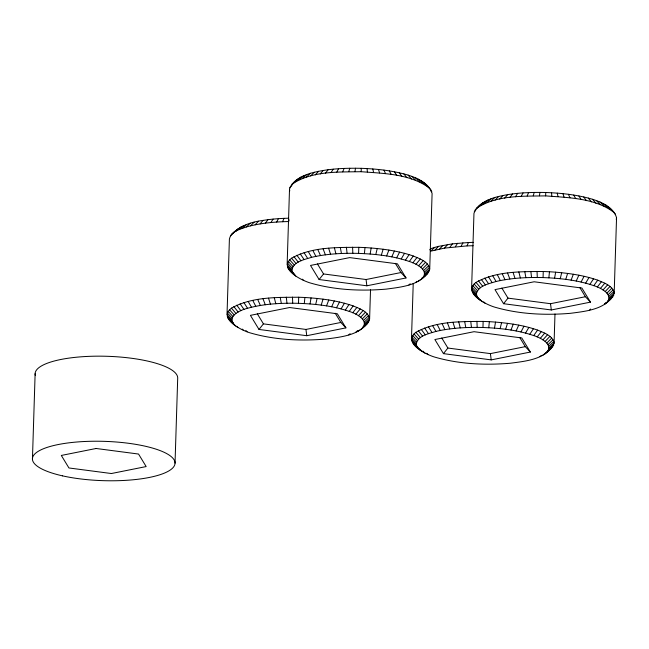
<?xml version="1.0" encoding="UTF-8"?>
<svg xmlns="http://www.w3.org/2000/svg" width="649" height="649" viewBox="0 0 649 649"><rect width="100%" height="100%" fill="white"/><g stroke="black" fill="none" stroke-linecap="round" stroke-linejoin="round"><path stroke-width="0.97" d="M362.191 328.305C369.622 320.103 355.741 313.362 349.227 311.398C332.945 305.817 315.633 303.983 298.508 303.318L298.686 297.234C276.141 297.364 251.707 296.853 231.45 308.129C217.569 318.837 242.174 330.771 250.993 333.124C275.249 340.019 300.876 341.155 325.903 339.054C341.366 336.985 362.442 335.192 369.606 319.065L370.522 289.819M422.296 278.389C429.727 270.187 415.855 263.445 409.341 261.482C393.051 255.901 375.739 254.067 358.621 253.394L358.792 247.318C336.255 247.447 311.812 246.928 291.555 258.205C277.675 268.921 302.28 280.855 311.106 283.207C335.355 290.103 360.99 291.239 386.017 289.138C401.471 287.069 422.548 285.276 429.719 269.14L432.096 193.524C429.143 183.31 417.542 178.086 408.124 175.116C392.937 170.614 377.069 168.902 361.29 168.326C344.213 167.961 326.869 168.716 310.327 173.315C302.239 175.928 292.147 180.479 289.511 189.184L287.134 264.8L291.904 269.676L292.131 271.282L294.078 274.478M546.645 352.48C554.076 344.286 540.203 337.537 533.689 335.582C517.399 329.992 500.087 328.167 482.97 327.494L483.14 321.409C460.603 321.547 436.169 321.028 415.904 332.304C402.023 343.013 426.628 354.954 435.455 357.307C459.703 364.194 485.338 365.33 510.365 363.229C525.82 361.168 546.904 359.368 554.068 343.24L554.984 314.002M606.75 302.564C614.189 294.362 600.309 287.621 593.794 285.657C577.513 280.076 560.201 278.251 543.075 277.577L543.254 271.493C520.709 271.631 496.274 271.112 476.017 282.388C462.137 293.097 486.742 305.038 495.56 307.383C519.817 314.278 545.444 315.414 570.471 313.313C585.933 311.244 607.01 309.451 614.173 293.324L616.55 217.707C613.605 207.485 601.996 202.269 592.578 199.292C577.399 194.789 561.531 193.086 545.752 192.502C528.667 192.136 511.323 192.891 494.781 197.491C486.701 200.103 476.601 204.654 473.965 213.359L471.588 288.975L476.366 293.851L477.315 297.064L478.54 298.662M32.45 458.835L35.127 373.767M175.035 463.175L177.704 378.107A71.325 19.657 1.8 0 0 103.67 356.204A71.325 19.657 1.8 0 0 35.362 375.487M413.226 283.443L411.482 338.892L416.252 343.767L416.48 345.373L418.427 348.578M292.034 184.17C311.999 170.728 338.064 172.155 361.168 171.701L361.29 168.326M476.488 208.345C496.461 194.903 522.526 196.331 545.631 195.876L545.752 192.502M304.292 303.562L304.9 297.493C321.206 298.508 337.65 300.552 353.161 305.914C359.368 308.616 368.429 311.333 369.606 319.065L364.535 323.64M364.405 253.645L365.006 247.577C381.32 248.591 397.764 250.636 413.275 255.998C419.473 258.7 428.535 261.417 429.719 269.14L424.649 273.724M488.754 327.737L489.354 321.669C505.668 322.691 522.112 324.727 537.623 330.098C543.821 332.791 552.883 335.509 554.068 343.24L548.997 347.815M548.859 277.821L549.46 271.753C565.774 272.775 582.218 274.811 597.729 280.173C603.935 282.875 612.989 285.592 614.173 293.324L609.103 297.899M354.954 171.579L355.506 168.221M539.416 195.763L539.968 192.396M310.027 303.943L311.058 297.907M370.141 254.027L371.163 247.991M494.489 328.118L495.52 322.082M554.595 278.202L555.625 272.166M233.973 324.403C226.834 315.917 240.909 309.8 247.545 308.299C264.086 303.7 281.431 302.945 298.508 303.318M291.904 269.676C293.932 261.271 304.568 259.624 311.585 257.329C326.974 253.743 342.875 253.013 358.621 253.394M416.252 343.767C418.281 335.363 428.916 333.716 435.933 331.42C451.323 327.834 467.223 327.112 482.97 327.494M476.366 293.851C478.386 285.446 489.022 283.8 496.047 281.504C511.428 277.918 527.337 277.196 543.075 277.577M616.25 219.411L616.55 217.707M315.674 304.462L317.126 298.467M375.787 254.546L377.231 248.543M500.136 328.637L501.58 322.642M560.241 278.721L561.693 272.726M289.162 219.857L288.675 221.536C274.43 221.893 260.071 223.069 246.32 226.972C240.049 229.275 230.857 231.466 229.397 239.1L227.02 314.716L231.798 319.592M348.781 171.62L349.762 168.253M533.243 195.795L534.216 192.428M321.19 305.111L323.048 299.157M381.296 255.195L383.153 249.24M505.644 329.286L507.502 323.34M565.758 279.37L567.615 273.424M326.528 305.882L328.775 299.992M386.634 255.966L388.889 250.076M510.982 330.057L513.237 324.167M571.096 280.141L573.343 274.251M282.599 221.723L283.994 218.348L288.708 218.202M342.704 171.807L344.1 168.432M468.448 242.523L452.41 243.862L438.61 246.352L434.676 247.407L430.774 251.147L444.557 248.105L467.053 245.898L468.448 242.523L473.17 242.377M527.166 195.982L528.562 192.607M331.647 306.774L334.284 300.949M391.761 256.858L394.389 251.033M516.109 330.958L518.738 325.125M576.215 281.041L578.851 275.208M336.515 307.78L339.508 302.028M396.628 257.864L399.614 252.112M520.977 331.964L523.97 326.212M581.082 282.047L584.076 276.296M276.652 222.055L278.462 218.656L283.994 218.348M336.766 172.139L338.575 168.74M461.115 246.231L462.924 242.831M521.22 196.314L523.029 192.915M341.09 308.9L344.424 303.229M401.204 258.975L404.53 253.313M525.552 333.075L528.878 327.404M585.658 283.159L588.992 277.488M270.901 222.542L273.099 219.102L278.462 218.656M331.006 172.618L333.213 169.186M455.355 246.717L457.561 243.286M515.46 196.801L517.667 193.361M345.341 310.108L348.984 304.527M405.447 260.184L409.097 254.611M529.795 334.284L533.446 328.702M589.909 284.367L593.551 278.786M349.227 311.398L353.161 305.914M409.341 261.482L413.275 255.998M533.689 335.582L537.623 330.098M593.794 285.657L597.729 280.173M265.368 223.159L267.956 219.687L273.099 219.102M325.474 173.242L328.061 169.77M449.822 247.342L452.41 243.862M509.936 197.426L512.515 193.946M352.732 312.777L356.926 307.391M412.837 262.861L417.031 257.475M537.185 336.953L541.38 331.574M597.299 287.036L601.493 281.65M259 329.449L263.429 323.867L305.955 329.441L340.847 322.464L345.917 327.875L306.75 335.711L259 329.449L250.417 315.357L289.584 307.521L337.334 313.783L345.917 327.875M319.105 279.532L323.543 273.951L366.068 279.524L400.952 272.548L406.031 277.959L366.855 285.795L319.105 279.532L310.522 265.441L349.697 257.604L397.448 263.859L406.031 277.959M443.454 353.632L447.891 348.042L490.417 353.616L525.301 346.639L530.379 352.05L491.204 359.887L443.454 353.632L434.871 339.532L474.046 331.696L521.796 337.959L530.379 352.05M503.567 303.708L507.997 298.126L550.522 303.7L585.406 296.723L590.485 302.134L551.317 309.971L503.567 303.708L494.984 289.616L534.151 281.78L581.902 288.042L590.485 302.134M260.103 223.921L263.056 220.392L267.956 219.687M320.208 174.005L323.161 170.476M355.814 314.213L360.244 308.94M415.928 264.297L420.349 259.024M444.557 248.105L447.51 244.576M504.671 198.18L507.623 194.651M540.276 338.397L544.698 333.115M600.382 288.472L604.803 283.199M263.056 220.392C250.912 222.055 238.597 225.99 230.549 235.717M296.926 179.943L292.796 183.943M481.388 204.119L475.117 209.976M358.467 315.714L363.083 310.547M418.573 265.798L423.189 260.63M542.921 339.889L547.545 334.73M603.026 289.973L607.651 284.814M255.146 224.814L258.44 221.228M315.26 174.897L318.554 171.312M439.608 248.997L442.902 245.403M499.714 199.081L503.007 195.487M360.649 317.256L365.436 312.21M420.763 267.339L425.541 262.293M545.111 341.431L549.89 336.385M605.217 291.515L610.003 286.469M250.538 225.836L254.148 222.177M310.652 175.92L314.262 172.261M435 250.011L438.61 246.352M495.106 200.095L498.716 196.436M589.422 310.246L590.622 309.029M362.361 318.829L367.277 313.897M422.475 268.913L427.383 263.981M546.823 343.013L551.731 338.08M606.929 293.088L611.837 288.156M363.586 320.428L368.591 315.617M423.7 270.511L428.697 265.701M548.048 344.603L553.045 339.792M608.154 294.687L613.151 289.876M246.32 226.972L250.222 223.232M306.425 177.055L310.327 173.315M348.789 334.925L350.087 333.683M490.879 201.231L494.781 197.491M408.894 285.008L410.2 283.767M364.316 322.034L369.37 317.337M424.422 272.118L429.476 267.42M548.77 346.209L553.824 341.52M608.884 296.293L613.938 291.596M242.507 228.221L246.669 224.392M302.612 178.305L306.782 174.476M429.743 249.849L431.131 248.567L434.676 247.407M487.075 202.48L491.236 198.651M239.132 229.559L243.537 225.641M299.246 179.643L303.643 175.725M483.7 203.818L488.097 199.908M355.474 332.515L357.672 330.56M415.579 282.599L417.047 281.293M539.936 356.69L541.396 355.384M289.811 187.48L291.977 185.565M474.273 211.655L475.717 210.381M364.251 325.222L369.305 320.768M424.365 275.306L429.411 270.852M548.713 349.405L553.759 344.944M608.819 299.481L613.873 295.027M236.236 230.995L240.836 226.98M296.342 181.079L300.941 177.063M480.804 205.254L485.403 201.239M358.175 331.185L359.489 330.033M418.281 281.268L419.595 280.117M421.566 278.397L427.188 274.154M542.629 355.36L551.536 348.253M604.714 303.724L606.028 302.572M363.472 326.788L368.462 322.439M423.578 276.863L428.567 272.523M547.926 350.963L552.916 346.615M608.032 301.047L613.029 296.698M233.827 232.504L238.589 228.383M293.932 182.588L298.702 178.467M478.394 206.771L483.156 202.65M360.414 329.773L367.083 324.078M420.528 279.857L425.29 275.736M544.876 353.948L549.638 349.827M604.982 304.032L611.65 298.337M231.928 234.086L236.82 229.86M362.775 327.169L365.184 325.652M608.145 300.925L609.752 299.911M467.053 245.898L473.137 245.711M361.168 171.701C384.322 173.543 410.476 173.794 429.76 188.364M545.631 195.876C568.784 197.718 594.93 197.969 614.214 212.539M358.792 247.318L365.006 247.577M543.254 271.493L549.46 271.753M298.686 297.234L304.9 297.493M483.14 321.409L489.354 321.669M473.924 294.143L482.434 301.777M413.819 344.059L418.005 347.41M289.47 269.96L294.889 274.535M229.357 319.876L233.551 323.226M607.894 206.447L612.38 210.852M423.432 182.272L427.918 186.669M475.766 295.83L480.252 300.236M415.652 345.747L420.138 350.152M291.304 271.655L295.79 276.06M231.198 321.571L235.684 325.976M615.528 214.259L609.606 208.021M431.074 190.084L425.144 183.845M472.61 292.423L477.315 297.064M412.504 342.339L417.202 346.98M288.148 268.248L292.853 272.888M228.042 318.164L232.748 322.804M605.704 204.906L610.028 209.189M421.25 180.73L425.566 185.014M419.238 348.635L422.329 351.693M236.634 326.293L237.867 327.518M430.498 190.449L431.853 191.804M471.831 290.695L476.585 295.457M411.717 340.62L416.48 345.373M287.369 266.52L292.131 271.282M227.264 316.436L232.018 321.198M603.059 203.405L607.18 207.583M418.597 179.229L422.726 183.407M483.708 301.882L485.087 303.278M422.913 351.101L424.973 353.194M599.968 201.969L603.87 206.033M415.514 177.785L419.408 181.858M426.758 353.275L428.064 354.63M302.41 279.184L303.708 280.538M242.304 329.1L243.602 330.455M471.896 287.272L476.65 292.269M411.782 337.188L416.536 342.185M287.434 263.096L292.188 268.086M227.328 313.013L232.082 318.01M596.472 200.59L600.106 204.557M412.01 176.414L415.652 180.381M472.74 285.601L477.429 290.703M412.626 335.517L417.323 340.62M288.278 261.417L292.975 266.528M228.172 311.333L232.861 316.444M245.89 330.503L247.107 331.834M474.119 283.962L478.711 289.186M414.005 333.878L418.605 339.103M289.657 259.787L294.257 265.011M229.551 309.703L234.151 314.927M592.578 199.292L595.928 203.169M408.124 175.116L411.474 178.994M476.017 282.388L480.487 287.718M415.904 332.304L420.374 337.634M291.555 258.205L296.025 263.543M231.45 308.129L235.92 313.459M588.335 198.083L591.369 201.871M403.873 173.908L406.907 177.696M478.427 280.871L482.726 286.306M418.321 330.787L422.621 336.223M293.965 256.696L298.272 262.131M233.859 306.612L238.159 312.047M481.323 279.443L485.428 284.976M421.217 329.359L425.322 334.892M296.869 255.26L300.966 260.801M236.763 305.176L240.86 310.717M583.759 196.972L586.453 200.679M399.297 172.796L401.991 176.496M484.698 278.096L488.567 283.718M424.584 328.013L428.454 333.643M300.236 253.921L304.105 259.543M240.13 303.837L244 309.459M578.892 195.966L581.22 199.592M394.43 171.79L396.766 175.417M488.51 276.847L492.112 282.566M428.397 326.763L432.007 332.483M304.048 252.672L307.65 258.383M243.943 302.588L247.545 308.299M579.808 287.515L585.406 296.723M501.88 288.083L507.997 298.126M519.695 337.431L525.301 346.639M441.774 337.999L447.891 348.042M395.346 263.34L400.952 272.548M317.426 263.908L323.543 273.951M335.241 313.256L340.847 322.464M257.32 313.824L263.429 323.867M492.729 275.711L496.047 281.504M432.623 325.628L435.933 331.42M308.275 251.536L311.585 257.329M248.169 301.452L251.479 307.245M573.765 195.073L575.72 198.635M389.311 170.898L391.266 174.459M497.337 274.697L500.338 280.555M437.231 324.614L440.225 330.471M312.883 250.514L315.876 256.379M252.769 300.438L255.771 306.296M502.294 273.797L504.946 279.727M442.188 323.721L444.841 329.643M317.832 249.622L320.492 255.544M257.726 299.538L260.379 305.468M568.427 194.302L569.984 197.799M383.973 170.127L385.53 173.624M507.559 273.042L509.846 279.013M447.445 322.959L449.741 328.929M323.097 248.859L325.384 254.838M262.991 298.775L265.279 304.754M562.918 193.653L564.07 197.109M378.456 169.478L379.608 172.926M513.083 272.418L514.998 278.437M452.978 322.334L454.884 328.353M328.629 248.234L330.536 254.254M268.524 298.159L270.43 304.178M518.843 271.931L520.36 277.983M458.738 321.847L460.246 327.907M334.389 247.756L335.898 253.808M274.276 297.672L275.793 303.724M557.272 193.134L558.002 196.55M372.81 168.959L373.54 172.374M524.79 271.598L525.885 277.675M464.676 321.515L465.779 327.591M340.327 247.423L341.431 253.499M280.222 297.339L281.317 303.416M289.511 189.184L289.746 190.903M550.522 303.7L551.317 309.971M490.417 353.616L491.204 359.887M366.068 279.524L366.855 285.795M305.955 329.441L306.75 335.711M530.866 271.412L531.547 277.504M470.76 321.328L471.442 327.421M346.404 247.237L347.085 253.321M286.298 297.153L286.98 303.245M551.536 192.753L551.837 196.136M367.074 168.578L367.383 171.961M537.039 271.379L537.291 277.472M476.926 321.296L477.185 327.388M352.577 247.196L352.837 253.288M292.472 297.12L292.723 303.205M96.117 448.483L61.314 455.444L68.94 467.97L111.368 473.527L146.163 466.566L138.545 454.049L96.117 448.483M62.547 475.863A71.325 19.657 1.8 0 0 174.727 464.887A71.325 19.657 1.8 0 0 73.945 442.269A71.325 19.657 1.8 0 0 62.547 475.863"/></g></svg>
